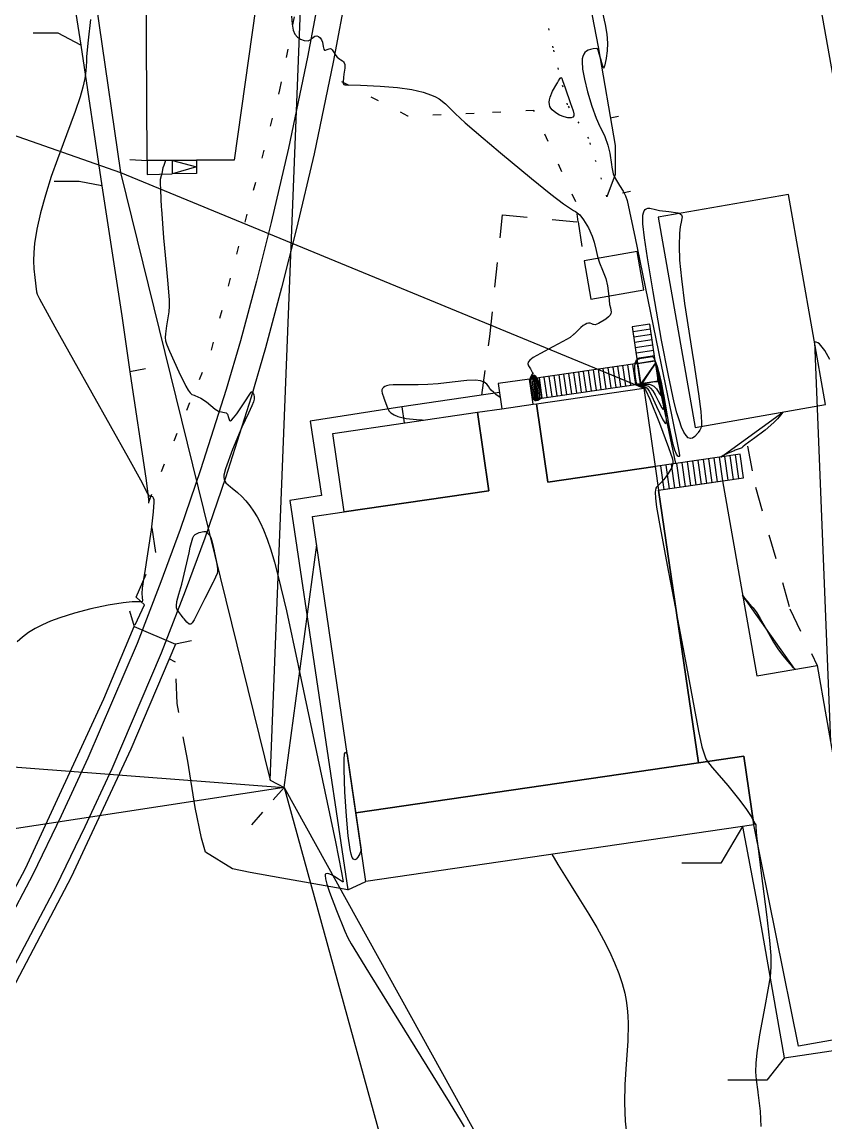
# Model space of a CAD drawing. Header units: metres. Extents: x 1233805 to 1234355, y 654698 to 655114.
# Drawn here: x 1234034.5 to 1234083.1, y 654992.7 to 655059.2 of the extents above; entities that cross this region are included whole.
import ezdxf

# ---------------------------------------------------------------- set-up
doc = ezdxf.new("R2010")
doc.units = ezdxf.units.M
for name, pattern in [('ИИDash_05_15', [2, 0.5, -1.5]), ('ИИDash_10_10', [2, 1, -1]), ('ИИDash_15_15', [3, 1.5, -1.5]), ('ИИDash_20_10', [3, 2, -1]), ('ИИDot', [1, 0, -1])]:
    doc.linetypes.add(name, pattern=pattern)
for name, color, linetype, lineweight in [('ИИ_ГОРИЗОНТАЛИ_ОСН', 32, 'Continuous', 25), ('ИИ_ГОРИЗОНТАЛИ_УТОЛЩ', 32, 'Continuous', 30), ('ИИ_ДОРОГИ_АД', 7, 'Continuous', 25), ('ИИ_ДОРОГИ_ЖД', 7, 'Continuous', 25), ('ИИ_ЛЭП_ВН', 250, 'Continuous', 25), ('ИИ_ЛЭП_НН', 250, 'Continuous', 25), ('ИИ_ОГРАДЫ', 7, 'Continuous', 25), ('ИИ_ОТКОС', 7, 'Continuous', 25), ('ИИ_ОТМЕТКИ', 7, 'Continuous', 25), ('ИИ_СООРУЖЕНИЕ', 7, 'Continuous', 25), ('ИИ_СТРОЕНИЕ', 7, 'Continuous', 25), ('ИИ_УГОДЬЯ', 7, 'Continuous', 25)]:
    doc.layers.add(name, color=color, linetype=linetype, lineweight=lineweight)

msp = doc.modelspace()

# ---------------------------------------------------------------- linework, layer by layer
at = {"layer": 'ИИ_ГОРИЗОНТАЛИ_ОСН'}
for points, elevation in [([(1234050.77, 655059.537), (1234050.807, 655059.048), (1234050.883, 655058.682), (1234050.986, 655058.443), (1234051.129, 655058.263), (1234051.312, 655058.14), (1234051.547, 655058.067), (1234051.785, 655058.048), (1234051.869, 655058.071), (1234051.95, 655058.121), (1234052.033, 655058.193), (1234052.19, 655058.316), (1234052.311, 655058.347), (1234052.407, 655058.311), (1234052.503, 655058.225), (1234052.588, 655058.099), (1234052.649, 655057.95), (1234052.697, 655057.693), (1234052.725, 655057.534), (1234052.765, 655057.471), (1234052.824, 655057.469), (1234052.928, 655057.512), (1234053.045, 655057.561), (1234053.125, 655057.569), (1234053.18, 655057.549), (1234053.233, 655057.502), (1234053.352, 655057.31), (1234053.398, 655057.227), (1234053.528, 655057.049), (1234053.686, 655056.926), (1234053.746, 655056.894), (1234053.851, 655056.834), (1234053.919, 655056.775), (1234053.966, 655056.703), (1234053.993, 655056.615), (1234053.995, 655056.396), (1234053.941, 655056.034), (1234053.907, 655055.825), (1234053.892, 655055.56), (1234053.906, 655055.468), (1234053.933, 655055.409), (1234053.993, 655055.383), (1234054.21, 655055.377), (1234054.947, 655055.363), (1234056.128, 655055.306), (1234057.17, 655055.215), (1234058.038, 655055.093), (1234058.723, 655054.942), (1234059.241, 655054.76), (1234059.472, 655054.649), (1234059.687, 655054.524), (1234060.074, 655054.231), (1234060.502, 655053.805), (1234060.657, 655053.643), (1234061.261, 655053.074), (1234062.351, 655052.152), (1234062.742, 655051.827), (1234063.401, 655051.276), (1234065.276, 655049.715), (1234066.437, 655048.773), (1234067.208, 655048.189), (1234067.806, 655047.791), (1234067.924, 655047.718), (1234068.185, 655047.512), (1234068.417, 655047.226), (1234068.719, 655046.732), (1234068.939, 655046.232), (1234069.05, 655045.87), (1234069.171, 655045.366), (1234069.256, 655045.005), (1234069.376, 655044.614), (1234069.558, 655044.175), (1234069.559, 655044.173), (1234069.762, 655043.669), (1234069.873, 655043.237), (1234069.939, 655042.614), (1234069.991, 655042.111), (1234070.04, 655041.896), (1234070.081, 655041.64), (1234070.063, 655041.549), (1234070.018, 655041.462), (1234069.914, 655041.347), (1234069.754, 655041.218), (1234069.31, 655040.952), (1234069.126, 655040.878), (1234069.027, 655040.886), (1234068.993, 655040.902), (1234068.916, 655040.938), (1234068.814, 655040.966), (1234068.716, 655040.974), (1234068.614, 655040.944), (1234068.508, 655040.901), (1234068.39, 655040.836), (1234068.244, 655040.709), (1234068.131, 655040.597), (1234068.062, 655040.528), (1234067.992, 655040.459), (1234067.841, 655040.309), (1234067.838, 655040.306), (1234067.602, 655040.112), (1234067.173, 655039.857), (1234066.571, 655039.54), (1234065.816, 655039.14), (1234065.382, 655038.889), (1234065.177, 655038.742), (1234065.068, 655038.623), (1234065.044, 655038.521), (1234065.093, 655038.4), (1234065.094, 655038.399), (1234065.203, 655038.203), (1234065.315, 655038.003), (1234065.338, 655037.962), (1234065.364, 655037.904), (1234065.361, 655037.905), (1234065.326, 655037.904), (1234065.291, 655037.872), (1234065.187, 655037.643), (1234065.173, 655037.588)], 5.5), ([(1234038.626, 655059.334), (1234038.483, 655058.089), (1234038.399, 655057.088), (1234038.383, 655056.797), (1234038.346, 655056.225), (1234038.281, 655055.758), (1234038.168, 655055.245), (1234037.999, 655054.661), (1234037.698, 655053.777), (1234037.177, 655052.367), (1234036.631, 655050.891), (1234036.262, 655049.836), (1234035.906, 655048.707), (1234035.616, 655047.64), (1234035.398, 655046.656), (1234035.258, 655045.784), (1234035.208, 655045.247), (1234035.193, 655044.741), (1234035.212, 655044.265), (1234035.269, 655043.734), (1234035.269, 655043.734), (1234035.372, 655042.869), (1234035.373, 655042.864), (1234035.409, 655042.719), (1234035.545, 655042.439), (1234036.483, 655040.744), (1234037.613, 655038.74), (1234040.938, 655032.816), (1234041.654, 655031.503), (1234042.082, 655030.672), (1234042.13, 655030.581), (1234042.177, 655030.544), (1234042.252, 655030.53), (1234042.312, 655030.522), (1234042.379, 655030.49), (1234042.424, 655030.423), (1234042.453, 655030.313), (1234042.465, 655030.159), (1234042.428, 655029.56), (1234042.29, 655028.481), (1234041.891, 655025.832), (1234041.857, 655025.616), (1234041.758, 655024.958), (1234041.738, 655024.627), (1234041.758, 655024.386), (1234041.77, 655024.209), (1234041.745, 655024.134), (1234041.702, 655024.119), (1234041.6, 655024.121), (1234041.156, 655024.12), (1234040.616, 655024.069), (1234039.694, 655023.921), (1234038.659, 655023.701), (1234037.669, 655023.446), (1234036.779, 655023.169), (1234036.219, 655022.961), (1234035.724, 655022.746), (1234035.281, 655022.516), (1234034.884, 655022.269), (1234034.525, 655022), (1234034.204, 655021.707)], 4.5), ([(1234043.167, 655050.809), (1234043.149, 655050.743), (1234043.059, 655050.508), (1234043.003, 655050.361), (1234042.968, 655050.141), (1234042.95, 655050.006), (1234042.91, 655049.887), (1234042.844, 655049.66), (1234042.833, 655049.428), (1234042.852, 655049.025), (1234042.854, 655049.006), (1234042.912, 655047.977), (1234042.918, 655047.861), (1234043.033, 655046.136), (1234043.198, 655044.45), (1234043.306, 655043.355), (1234043.379, 655042.356), (1234043.38, 655042.001), (1234043.358, 655041.665), (1234043.233, 655040.82), (1234043.155, 655040.326), (1234043.142, 655040.101), (1234043.169, 655039.907), (1234043.244, 655039.672), (1234043.403, 655039.286), (1234043.963, 655038.029), (1234044.384, 655037.167), (1234044.529, 655036.918), (1234044.648, 655036.758), (1234044.754, 655036.669), (1234044.892, 655036.613), (1234044.931, 655036.6), (1234045.3, 655036.436), (1234045.643, 655036.214), (1234045.901, 655035.996), (1234046.165, 655035.773), (1234046.357, 655035.658), (1234046.634, 655035.588), (1234046.819, 655035.545), (1234046.914, 655035.467), (1234046.975, 655035.266), (1234047.003, 655035.147), (1234047.036, 655035.091), (1234047.082, 655035.078), (1234047.146, 655035.112), (1234047.278, 655035.246), (1234047.466, 655035.488), (1234047.999, 655036.278), (1234048.214, 655036.62), (1234048.338, 655036.805), (1234048.365, 655036.825), (1234048.391, 655036.823), (1234048.452, 655036.744), (1234048.502, 655036.633), (1234048.522, 655036.514), (1234048.514, 655036.377), (1234048.477, 655036.222), (1234048.378, 655035.968), (1234048.172, 655035.529), (1234047.78, 655034.689), (1234047.22, 655033.342), (1234046.797, 655032.178), (1234046.694, 655031.779), (1234046.684, 655031.642), (1234046.699, 655031.526), (1234046.741, 655031.421), (1234046.813, 655031.319), (1234047.083, 655031.074), (1234047.184, 655030.995), (1234047.51, 655030.733), (1234047.776, 655030.49), (1234048.026, 655030.224), (1234048.261, 655029.935), (1234048.486, 655029.613), (1234048.698, 655029.263), (1234048.897, 655028.885), (1234049.084, 655028.477), (1234049.302, 655027.919), (1234049.521, 655027.272), (1234049.744, 655026.526), (1234049.974, 655025.664), (1234050.468, 655023.584), (1234051.177, 655020.288), (1234051.178, 655020.282), (1234051.22, 655020.084), (1234053.423, 655009.628), (1234053.801, 655007.761), (1234053.889, 655007.211), (1234053.865, 655007.206), (1234053.859, 655007.21), (1234053.844, 655007.217), (1234053.788, 655007.246), (1234053.616, 655007.361), (1234053.606, 655007.368), (1234053.394, 655007.503), (1234053.192, 655007.617), (1234053.039, 655007.683), (1234052.924, 655007.706), (1234052.848, 655007.686), (1234052.817, 655007.645), (1234052.803, 655007.581), (1234052.823, 655007.376), (1234052.91, 655007.054), (1234053.072, 655006.576), (1234053.496, 655005.461), (1234054.001, 655004.212), (1234054.177, 655003.819), (1234054.376, 655003.45), (1234055.427, 655001.735), (1234055.527, 655001.575), (1234060.298, 654993.891), (1234061.024, 654992.703), (1234061.199, 654992.388)], 5), ([(1234083.285, 655038.773), (1234082.983, 655039.314), (1234082.76, 655039.629), (1234082.664, 655039.727), (1234082.571, 655039.793), (1234082.475, 655039.832), (1234082.373, 655039.842), (1234082.359, 655039.841), (1234083.328, 655015.673)], 6.5), ([(1234063.38, 655036.488), (1234063.31, 655036.512), (1234063.128, 655036.66), (1234063.073, 655036.711), (1234062.99, 655036.781), (1234062.843, 655036.914), (1234062.738, 655037.051), (1234062.708, 655037.101), (1234062.574, 655037.289), (1234062.409, 655037.411), (1234062.184, 655037.49), (1234061.894, 655037.524), (1234061.37, 655037.506), (1234060.476, 655037.407), (1234059.626, 655037.309), (1234059.002, 655037.259), (1234058.428, 655037.24), (1234057.687, 655037.241), (1234056.912, 655037.237), (1234056.679, 655037.217), (1234056.508, 655037.183), (1234056.404, 655037.143), (1234056.325, 655037.09), (1234056.27, 655037.024), (1234056.239, 655036.945), (1234056.232, 655036.854), (1234056.247, 655036.747), (1234056.35, 655036.458), (1234056.356, 655036.445), (1234056.581, 655035.852), (1234056.593, 655035.811), (1234056.652, 655035.667), (1234056.777, 655035.55), (1234056.968, 655035.436), (1234057.195, 655035.338), (1234057.44, 655035.262), (1234057.699, 655035.21), (1234058.322, 655035.159), (1234058.671, 655035.134), (1234058.747, 655035.111)], 5.5), ([(1234065.186, 655037.415), (1234065.186, 655037.415)], 5.5), ([(1234066.499, 655008.87), (1234066.861, 655008.251), (1234067.666, 655006.966), (1234068.14, 655006.217), (1234068.733, 655005.257), (1234069.212, 655004.444), (1234069.625, 655003.692), (1234069.98, 655002.988), (1234070.288, 655002.311), (1234070.543, 655001.667), (1234070.747, 655001.053), (1234070.902, 655000.467), (1234070.988, 655000.028), (1234071.053, 654999.575), (1234071.096, 654999.106), (1234071.118, 654998.616), (1234071.101, 654997.573), (1234070.999, 654996.183), (1234070.907, 654994.958), (1234070.883, 654993.844), (1234070.929, 654992.73), (1234071.042, 654991.659)], 5.5)]:
    msp.add_lwpolyline(points, dxfattribs=dict(at, elevation=elevation))
for points, elevation in [([(1234066.39, 655054.073), (1234066.355, 655054.194), (1234066.345, 655054.328), (1234066.358, 655054.475), (1234066.395, 655054.634), (1234066.538, 655054.988), (1234066.793, 655055.436), (1234066.836, 655055.507), (1234066.902, 655055.617), (1234067.002, 655055.777), (1234067.055, 655055.822), (1234067.099, 655055.787), (1234067.155, 655055.649), (1234067.301, 655055.205), (1234067.622, 655054.247), (1234067.682, 655054.088), (1234067.781, 655053.813), (1234067.827, 655053.635), (1234067.83, 655053.512), (1234067.779, 655053.421), (1234067.665, 655053.381), (1234067.476, 655053.389), (1234067.239, 655053.444), (1234066.971, 655053.549), (1234066.734, 655053.685), (1234066.519, 655053.871), (1234066.444, 655053.971), (1234066.39, 655054.073)], 5.5), ([(1234071.66, 655038.706), (1234071.608, 655038.654), (1234071.604, 655038.648), (1234071.6, 655038.643), (1234071.552, 655038.543), (1234071.549, 655038.517)], 6.5), ([(1234071.668, 655038.65), (1234071.634, 655038.616), (1234071.631, 655038.611), (1234071.628, 655038.608), (1234071.596, 655038.541), (1234071.594, 655038.524)], 7), ([(1234071.677, 655038.587), (1234071.659, 655038.577), (1234071.658, 655038.575), (1234071.656, 655038.573), (1234071.645, 655038.531)], 7.5), ([(1234071.867, 655037.283), (1234071.87, 655037.282), (1234072.038, 655037.28), (1234072.058, 655037.283), (1234072.252, 655037.295), (1234072.41, 655037.28), (1234072.55, 655037.235), (1234072.67, 655037.16), (1234072.817, 655037), (1234072.982, 655036.741), (1234073.082, 655036.603), (1234073.094, 655036.648), (1234073.087, 655036.771), (1234073.009, 655037.301), (1234072.993, 655037.397), (1234072.938, 655037.752), (1234072.848, 655038.297), (1234072.811, 655038.468), (1234072.767, 655038.571), (1234072.767, 655038.572)], 7.5), ([(1234071.871, 655037.252), (1234071.885, 655037.245), (1234071.946, 655037.224), (1234072.035, 655037.221), (1234072.05, 655037.222), (1234072.198, 655037.213), (1234072.331, 655037.157), (1234072.463, 655037.046), (1234072.593, 655036.881), (1234072.741, 655036.632), (1234072.945, 655036.231), (1234073.142, 655035.852), (1234073.197, 655035.774), (1234073.233, 655035.753), (1234073.258, 655035.84), (1234073.244, 655036.078), (1234073.1, 655037.052), (1234073.087, 655037.127), (1234073.032, 655037.461), (1234072.917, 655038.11), (1234072.805, 655038.489), (1234072.769, 655038.555)], 7), ([(1234071.876, 655037.22), (1234071.913, 655037.201), (1234072.032, 655037.162), (1234072.042, 655037.162), (1234072.144, 655037.132), (1234072.25, 655037.036), (1234072.374, 655036.859), (1234072.516, 655036.602), (1234072.829, 655035.928), (1234073.209, 655035.126), (1234073.317, 655034.951), (1234073.385, 655034.903), (1234073.41, 655034.94), (1234073.422, 655035.034), (1234073.402, 655035.388), (1234073.327, 655035.957), (1234073.189, 655036.809), (1234073.181, 655036.856), (1234073.139, 655037.106), (1234072.985, 655037.923), (1234072.844, 655038.409), (1234072.765, 655038.581)], 6.5), ([(1234065.601, 655037.65), (1234065.528, 655037.737), (1234065.446, 655037.792), (1234065.367, 655037.804), (1234065.321, 655037.786), (1234065.283, 655037.746), (1234065.232, 655037.61), (1234065.231, 655037.596)], 6.5), ([(1234065.587, 655037.648), (1234065.521, 655037.728), (1234065.447, 655037.777), (1234065.375, 655037.788), (1234065.331, 655037.77), (1234065.296, 655037.73), (1234065.256, 655037.6)], 7), ([(1234065.574, 655037.646), (1234065.514, 655037.718), (1234065.447, 655037.762), (1234065.383, 655037.772), (1234065.341, 655037.754), (1234065.31, 655037.715), (1234065.283, 655037.604)], 7.5), ([(1234065.538, 655037.641), (1234065.5, 655037.698), (1234065.448, 655037.732), (1234065.398, 655037.74), (1234065.363, 655037.724), (1234065.339, 655037.686), (1234065.33, 655037.611)], 8.5), ([(1234065.525, 655037.639), (1234065.493, 655037.688), (1234065.448, 655037.718), (1234065.405, 655037.724), (1234065.375, 655037.709), (1234065.355, 655037.672), (1234065.351, 655037.614)], 9), ([(1234065.513, 655037.637), (1234065.486, 655037.678), (1234065.413, 655037.708), (1234065.387, 655037.694), (1234065.371, 655037.658), (1234065.37, 655037.617)], 9.5), ([(1234065.488, 655037.634), (1234065.472, 655037.658), (1234065.428, 655037.677), (1234065.404, 655037.632), (1234065.404, 655037.622)], 10.5), ([(1234065.476, 655037.632), (1234065.465, 655037.648), (1234065.435, 655037.661), (1234065.423, 655037.624)], 11), ([(1234065.46, 655037.63), (1234065.443, 655037.645), (1234065.444, 655037.627)], 11.5), ([(1234071.741, 655037.298), (1234071.753, 655037.284), (1234071.817, 655037.246), (1234071.849, 655037.232), (1234071.876, 655037.22)], 6.5), ([(1234071.796, 655037.306), (1234071.832, 655037.271), (1234071.863, 655037.256), (1234071.871, 655037.252)], 7), ([(1234071.838, 655037.312), (1234071.847, 655037.297), (1234071.866, 655037.284), (1234071.867, 655037.283)], 7.5), ([(1234065.436, 655036.379), (1234065.453, 655036.336), (1234065.497, 655036.302), (1234065.556, 655036.299), (1234065.648, 655036.327), (1234065.742, 655036.378), (1234065.806, 655036.433)], 6.5), ([(1234065.454, 655036.381), (1234065.469, 655036.342), (1234065.509, 655036.312), (1234065.563, 655036.308), (1234065.646, 655036.335), (1234065.731, 655036.386), (1234065.769, 655036.427)], 7), ([(1234065.471, 655036.384), (1234065.485, 655036.349), (1234065.521, 655036.321), (1234065.569, 655036.318), (1234065.644, 655036.343), (1234065.72, 655036.394), (1234065.741, 655036.423)], 7.5), ([(1234065.506, 655036.389), (1234065.517, 655036.362), (1234065.545, 655036.34), (1234065.582, 655036.338), (1234065.641, 655036.358), (1234065.698, 655036.411), (1234065.701, 655036.417)], 8.5), ([(1234065.524, 655036.391), (1234065.533, 655036.368), (1234065.589, 655036.348), (1234065.639, 655036.366), (1234065.683, 655036.415)], 9), ([(1234065.541, 655036.394), (1234065.548, 655036.375), (1234065.596, 655036.357), (1234065.637, 655036.374), (1234065.665, 655036.412)], 9.5), ([(1234065.576, 655036.399), (1234065.58, 655036.387), (1234065.609, 655036.377), (1234065.633, 655036.39), (1234065.641, 655036.408)], 10.5), ([(1234065.593, 655036.401), (1234065.596, 655036.394), (1234065.615, 655036.387), (1234065.632, 655036.398), (1234065.634, 655036.407)], 11), ([(1234065.616, 655036.405), (1234065.622, 655036.397), (1234065.63, 655036.406), (1234065.63, 655036.407)], 11.5), ([(1234080.454, 655035.601), (1234080.329, 655035.426), (1234080.138, 655035.2), (1234079.916, 655034.97), (1234079.384, 655034.505), (1234078.675, 655033.981), (1234078.614, 655033.938), (1234078.186, 655033.626), (1234078.036, 655033.493), (1234078.035, 655033.493), (1234078.002, 655033.448), (1234077.986, 655033.435), (1234077.932, 655033.412), (1234077.521, 655033.267), (1234077.52, 655033.266), (1234077.144, 655033.124), (1234076.858, 655032.982), (1234076.708, 655032.879)], 6.5), ([(1234044.123, 655023.306), (1234044.06, 655023.383), (1234043.942, 655023.536), (1234043.874, 655023.651), (1234043.835, 655023.767), (1234043.822, 655023.892), (1234043.855, 655024.141), (1234043.977, 655024.587), (1234044.144, 655025.187), (1234044.585, 655027.088), (1234044.662, 655027.434), (1234044.808, 655027.997), (1234044.871, 655028.115), (1234044.961, 655028.196), (1234045.207, 655028.31), (1234045.489, 655028.38), (1234045.597, 655028.373), (1234045.67, 655028.316), (1234045.692, 655028.293), (1234045.723, 655028.264), (1234045.825, 655028.153), (1234045.9, 655028.018), (1234045.988, 655027.74), (1234046.105, 655027.209), (1234046.106, 655027.203), (1234046.108, 655027.196), (1234046.243, 655026.522), (1234046.305, 655026.125), (1234046.311, 655025.968), (1234046.288, 655025.839), (1234046.087, 655025.403), (1234046.047, 655025.325), (1234045.548, 655024.329), (1234045.086, 655023.407), (1234044.895, 655023.038), (1234044.78, 655022.856), (1234044.689, 655022.774), (1234044.597, 655022.776), (1234044.451, 655022.894), (1234044.287, 655023.091), (1234044.229, 655023.168), (1234044.123, 655023.306)], 4.5), ([(1234078.026, 655024.541), (1234078.147, 655024.34), (1234078.398, 655024.057), (1234078.671, 655023.756), (1234078.888, 655023.464), (1234079.091, 655023.129), (1234079.384, 655022.594), (1234079.889, 655021.692), (1234080.151, 655021.289), (1234080.434, 655020.899), (1234080.732, 655020.533), (1234081.028, 655020.211), (1234081.171, 655020.07), (1234081.187, 655020.053)], 6.5), ([(1234054.99, 655009.115), (1234054.895, 655008.9), (1234054.785, 655008.698), (1234054.689, 655008.576), (1234054.602, 655008.532), (1234054.522, 655008.566), (1234054.448, 655008.681), (1234054.38, 655008.877), (1234054.318, 655009.158), (1234054.203, 655009.983), (1234054.095, 655011.174), (1234054.003, 655012.643), (1234053.954, 655013.986), (1234053.954, 655014.593), (1234053.985, 655014.934), (1234054.012, 655015.01), (1234054.046, 655015.031), (1234054.09, 655014.999), (1234054.144, 655014.919)], 5)]:
    msp.add_lwpolyline(points, close=True, dxfattribs=dict(at, elevation=elevation))
at = {"layer": 'ИИ_ГОРИЗОНТАЛИ_УТОЛЩ', "elevation": 6}
msp.add_lwpolyline([(1234069.554, 655059.737), (1234069.722, 655059.035), (1234069.822, 655058.439), (1234069.864, 655057.905), (1234069.849, 655057.437), (1234069.775, 655056.982), (1234069.775, 655056.981), (1234069.677, 655056.517), (1234069.672, 655056.493), (1234069.648, 655056.395), (1234069.638, 655056.388), (1234069.623, 655056.41), (1234069.57, 655056.564), (1234069.461, 655056.94), (1234069.35, 655057.319), (1234069.293, 655057.488), (1234069.255, 655057.547), (1234069.179, 655057.567), (1234068.988, 655057.552), (1234068.83, 655057.524), (1234068.703, 655057.48), (1234068.593, 655057.416), (1234068.503, 655057.332), (1234068.43, 655057.226), (1234068.376, 655057.098), (1234068.342, 655056.95), (1234068.326, 655056.781), (1234068.355, 655056.327), (1234068.465, 655055.719), (1234068.655, 655054.966), (1234068.918, 655054.095), (1234069.171, 655053.375), (1234069.409, 655052.863), (1234069.419, 655052.844), (1234069.705, 655052.249), (1234069.888, 655051.735), (1234070.001, 655051.24), (1234070.105, 655050.565), (1234070.128, 655050.398), (1234070.207, 655049.991), (1234070.337, 655049.693), (1234070.592, 655049.285), (1234070.808, 655048.945), (1234070.955, 655048.665), (1234071.055, 655048.393), (1234071.538, 655046.104), (1234071.658, 655045.518), (1234073.112, 655038.451), (1234073.734, 655035.428), (1234074.177, 655033.236), (1234074.217, 655032.97), (1234074.213, 655032.925), (1234074.193, 655032.912), (1234074.149, 655032.913), (1234074.108, 655032.937), (1234074.024, 655033.061), (1234073.934, 655033.293), (1234073.839, 655033.633), (1234073.597, 655034.779), (1234073.263, 655036.655), (1234073.248, 655036.745), (1234073.131, 655037.41), (1234073.053, 655037.736), (1234072.882, 655038.334), (1234072.752, 655038.723), (1234072.691, 655038.854), (1234072.632, 655038.92), (1234072.56, 655038.94), (1234072.432, 655038.927), (1234071.79, 655038.812), (1234071.653, 655038.763), (1234071.583, 655038.693), (1234071.577, 655038.685), (1234071.572, 655038.678), (1234071.508, 655038.545), (1234071.486, 655038.357), (1234071.503, 655038.055), (1234071.561, 655037.589), (1234071.599, 655037.371), (1234071.652, 655037.291), (1234071.797, 655037.223), (1234071.88, 655037.189), (1234071.969, 655037.138), (1234072.029, 655037.103), (1234072.034, 655037.102), (1234072.087, 655037.059), (1234072.161, 655036.938), (1234072.414, 655036.382), (1234073, 655034.932), (1234073.556, 655033.466), (1234073.782, 655032.78), (1234073.819, 655032.6), (1234073.816, 655032.481), (1234073.743, 655032.257), (1234073.657, 655032.095), (1234073.525, 655031.886), (1234073.487, 655031.826), (1234073.475, 655031.808), (1234073.343, 655031.615), (1234073.247, 655031.51), (1234073.205, 655031.467), (1234073.117, 655031.361), (1234073.09, 655031.328), (1234072.884, 655031.118), (1234072.878, 655031.113), (1234072.821, 655031.06), (1234072.784, 655030.992), (1234072.748, 655030.765), (1234072.761, 655030.385), (1234072.826, 655029.844), (1234073.035, 655028.618), (1234073.473, 655026.344), (1234073.959, 655023.832), (1234074.631, 655020.222), (1234075.368, 655016.308), (1234075.572, 655015.366), (1234075.734, 655014.816), (1234075.813, 655014.63), (1234075.904, 655014.47), (1234076.189, 655014.114), (1234076.198, 655014.104), (1234077.123, 655013.031), (1234077.785, 655012.224), (1234078.22, 655011.637), (1234078.573, 655011.086), (1234078.585, 655011.066), (1234078.693, 655010.886), (1234078.792, 655010.717), (1234078.819, 655010.64), (1234078.828, 655010.518), (1234078.828, 655010.508), (1234078.87, 655009.972), (1234079, 655008.89), (1234079.151, 655007.734), (1234079.473, 655005.233), (1234079.654, 655003.651), (1234079.726, 655002.748), (1234079.736, 655002.072), (1234079.687, 655001.462), (1234079.558, 655000.668), (1234079.369, 654999.668), (1234079.051, 654997.95), (1234078.878, 654996.86), (1234078.814, 654996.244), (1234078.801, 654995.726), (1234078.836, 654995.227), (1234078.935, 654994.501), (1234078.94, 654994.468), (1234079.082, 654993.336), (1234079.114, 654992.861), (1234079.123, 654992.417)], dxfattribs=at)
at = {"layer": 'ИИ_ГОРИЗОНТАЛИ_УТОЛЩ'}
for points, elevation in [([(1234075.369, 655036.705), (1234075.511, 655035.639), (1234075.551, 655034.99), (1234075.537, 655034.785), (1234075.502, 655034.626), (1234075.444, 655034.499), (1234075.34, 655034.356), (1234075.322, 655034.333), (1234075.302, 655034.308), (1234075.138, 655034.117), (1234075.003, 655034.019), (1234074.87, 655033.994), (1234074.739, 655034.045), (1234074.606, 655034.177), (1234074.473, 655034.39), (1234074.34, 655034.684), (1234074.205, 655035.061), (1234074.059, 655035.559), (1234073.9, 655036.184), (1234073.542, 655037.819), (1234073.133, 655039.951), (1234072.62, 655042.865), (1234072.271, 655044.922), (1234072.089, 655046.135), (1234072.003, 655046.972), (1234071.994, 655047.272), (1234072.007, 655047.505), (1234072.034, 655047.647), (1234072.076, 655047.758), (1234072.134, 655047.839), (1234072.209, 655047.891), (1234072.298, 655047.916), (1234072.411, 655047.918), (1234072.757, 655047.851), (1234073.011, 655047.793), (1234073.571, 655047.715), (1234074.116, 655047.633), (1234074.259, 655047.581), (1234074.341, 655047.514), (1234074.368, 655047.409), (1234074.335, 655047.201), (1234074.33, 655047.179), (1234074.259, 655046.793), (1234074.214, 655046.405), (1234074.186, 655045.652), (1234074.22, 655044.78), (1234074.328, 655043.646), (1234074.518, 655042.172), (1234074.972, 655039.207), (1234075.073, 655038.583), (1234075.369, 655036.705)], 6), ([(1234071.863, 655037.314), (1234071.863, 655037.314), (1234072.04, 655037.339), (1234072.07, 655037.344), (1234072.748, 655037.438), (1234072.93, 655037.453), (1234072.93, 655037.453), (1234072.911, 655037.59), (1234072.899, 655037.668), (1234072.859, 655037.946), (1234072.78, 655038.484), (1234072.758, 655038.61), (1234072.731, 655038.661), (1234072.682, 655038.677), (1234072.573, 655038.667), (1234071.866, 655038.565), (1234071.866, 655038.565), (1234071.866, 655038.565), (1234071.686, 655038.539), (1234071.684, 655038.538), (1234071.684, 655038.538), (1234071.684, 655038.538), (1234071.684, 655038.536), (1234071.714, 655038.329), (1234071.832, 655037.517), (1234071.853, 655037.375), (1234071.862, 655037.322), (1234071.863, 655037.314), (1234071.863, 655037.314)], 8), ([(1234065.865, 655036.711), (1234065.78, 655037.199), (1234065.684, 655037.521), (1234065.616, 655037.65), (1234065.535, 655037.747), (1234065.446, 655037.806), (1234065.36, 655037.819), (1234065.312, 655037.802), (1234065.271, 655037.763), (1234065.209, 655037.626), (1234065.199, 655037.526), (1234065.225, 655037.318), (1234065.225, 655037.317), (1234065.225, 655037.315), (1234065.359, 655036.531), (1234065.397, 655036.406), (1234065.437, 655036.33), (1234065.485, 655036.293), (1234065.55, 655036.289), (1234065.65, 655036.319), (1234065.753, 655036.37), (1234065.836, 655036.426), (1234065.878, 655036.477), (1234065.885, 655036.558), (1234065.865, 655036.711)], 6), ([(1234065.738, 655036.948), (1234065.674, 655037.326), (1234065.606, 655037.557), (1234065.507, 655037.708), (1234065.448, 655037.747), (1234065.39, 655037.756), (1234065.352, 655037.739), (1234065.324, 655037.7), (1234065.299, 655037.559), (1234065.348, 655037.088), (1234065.349, 655037.082), (1234065.35, 655037.074), (1234065.449, 655036.49), (1234065.501, 655036.355), (1234065.533, 655036.331), (1234065.576, 655036.328), (1234065.642, 655036.351), (1234065.709, 655036.403), (1234065.757, 655036.487), (1234065.773, 655036.606), (1234065.763, 655036.76), (1234065.738, 655036.948)], 8), ([(1234065.61, 655037.184), (1234065.567, 655037.457), (1234065.529, 655037.592), (1234065.479, 655037.668), (1234065.42, 655037.693), (1234065.399, 655037.679), (1234065.387, 655037.645), (1234065.389, 655037.493), (1234065.472, 655036.859), (1234065.473, 655036.848), (1234065.475, 655036.834), (1234065.538, 655036.449), (1234065.564, 655036.381), (1234065.602, 655036.367), (1234065.635, 655036.382), (1234065.665, 655036.435), (1234065.679, 655036.548), (1234065.669, 655036.736), (1234065.642, 655036.963), (1234065.61, 655037.184)], 10), ([(1234065.483, 655037.421), (1234065.483, 655037.421), (1234065.452, 655037.627), (1234065.451, 655037.629), (1234065.479, 655037.426), (1234065.597, 655036.615), (1234065.597, 655036.614), (1234065.597, 655036.613), (1234065.628, 655036.408), (1234065.629, 655036.406), (1234065.628, 655036.414), (1234065.621, 655036.467), (1234065.601, 655036.61), (1234065.564, 655036.865), (1234065.52, 655037.165), (1234065.483, 655037.42), (1234065.483, 655037.421)], 12)]:
    msp.add_lwpolyline(points, close=True, dxfattribs=dict(at, elevation=elevation))
at = {"layer": 'ИИ_ДОРОГИ_АД'}
for points in [[(1234034.77, 655079.923), (1234035.365, 655075.728), (1234035.82, 655072.702), (1234036.105, 655070.84), (1234037.015, 655064.297), (1234038.056, 655057.773), (1234039.325, 655049.267), (1234040.529, 655041.426), (1234041.034, 655037.892), (1234041.984, 655031.606), (1234042.147, 655030.168)], [(1234041.007, 655050.857), (1234042.054, 655050.804)], [(1234072.927, 655037.47), (1234073.977, 655032.481)], [(1234063.337, 655036.782), (1234057.442, 655035.915), (1234051.903, 655035.052), (1234052.592, 655030.566), (1234050.683, 655030.254), (1234054.169, 655006.725), (1234055.266, 655007.224)], [(1234057.442, 655035.915), (1234057.588, 655034.942)], [(1234054.169, 655006.725), (1234050.191, 655007.428), (1234048.278, 655007.761), (1234047.22, 655007.979), (1234045.581, 655008.988), (1234045.336, 655009.847), (1234044.965, 655011.697), (1234044.513, 655014.495)], [(1234078.011, 655010.556), (1234078.879, 655005.97), (1234080.543, 654996.555), (1234086.892, 654997.507)]]:
    msp.add_lwpolyline(points, dxfattribs=at)
at = {"layer": 'ИИ_ДОРОГИ_АД', "linetype": 'ИИDash_15_15'}
for points in [[(1234042.054, 655050.804), (1234042.05, 655049.965), (1234043.592, 655050.008)], [(1234062.277, 655036.626), (1234062.752, 655040.168), (1234063.527, 655047.521), (1234068.09, 655047.095), (1234068.455, 655044.742)], [(1234041.959, 655038.211), (1234041.013, 655038.037)], [(1234078.317, 655033.529), (1234078.797, 655031.069), (1234080.883, 655023.706), (1234082.519, 655020.286)], [(1234041.34, 655022.741), (1234041.891, 655023.957), (1234041.398, 655024.416), (1234042.575, 655027.12), (1234042.147, 655030.168)], [(1234044.513, 655014.495), (1234043.861, 655017.985), (1234043.769, 655020.473), (1234043.387, 655020.686)]]:
    msp.add_lwpolyline(points, dxfattribs=at)
at = {"layer": 'ИИ_ДОРОГИ_ЖД'}
for points in [[(1234056.152, 655090.279), (1234056.062, 655089.275), (1234055.615, 655084.179), (1234055.165, 655079.657), (1234054.857, 655077.009), (1234054.516, 655074.437), (1234053.832, 655069.277), (1234053.079, 655064.329), (1234052.571, 655061.448), (1234051.749, 655057.051), (1234050.602, 655051.543), (1234049.552, 655047.065), (1234048.652, 655043.505), (1234047.689, 655039.912), (1234046.819, 655036.964), (1234045.284, 655032.11), (1234044.047, 655028.5), (1234042.878, 655025.33), (1234041.443, 655021.619), (1234038.471, 655014.674), (1234036.868, 655011.194), (1234035.143, 655007.649), (1234031.874, 655001.443)], [(1234057.722, 655090.102), (1234057.636, 655089.135), (1234057.188, 655084.032), (1234056.736, 655079.488), (1234056.425, 655076.814), (1234056.083, 655074.229), (1234055.396, 655069.054), (1234054.638, 655064.073), (1234054.125, 655061.166), (1234053.299, 655056.745), (1234052.145, 655051.201), (1234051.087, 655046.691), (1234050.181, 655043.107), (1234049.21, 655039.484), (1234048.33, 655036.502), (1234046.785, 655031.616), (1234045.536, 655027.97), (1234044.356, 655024.771), (1234042.907, 655021.023), (1234039.915, 655014.032), (1234038.296, 655010.518), (1234036.553, 655006.935), (1234033.26, 655000.684)], [(1234077.367, 655090.202), (1234079.02, 655080.832), (1234081.132, 655069.009), (1234087.403, 655033.927), (1234090.444, 655017.578), (1234091.224, 655013.432), (1234093.249, 655002.303)], [(1234040.983, 655023.593), (1234041.277, 655022.634)], [(1234044.743, 655021.777), (1234043.762, 655021.571)]]:
    msp.add_lwpolyline(points, dxfattribs=at)
msp.add_lwpolyline([(1234031.517, 655002.042), (1234034.712, 655008), (1234039.444, 655018.258), (1234041.277, 655022.634), (1234043.762, 655021.571), (1234041.078, 655015.231), (1234037.469, 655007.492), (1234033.928, 655000.738)], close=True, dxfattribs=at)
at = {"layer": 'ИИ_ЛЭП_ВН', "elevation": -11.67}
msp.add_lwpolyline([(1234018.974, 655086.689), (1234017.695, 655058.052), (1234015.433, 655015.566), (1234050.337, 655012.908), (1234071.226, 654975.124), (1234078.323, 654925.625), (1234104.321, 654887.734)], dxfattribs=at)
at = {"layer": 'ИИ_ЛЭП_ВН', "linetype": 'ИИDash_10_10', "elevation": -11.67}
msp.add_lwpolyline([(1234050.337, 655012.908), (1234047.813, 655010.045)], dxfattribs=at)
at = {"layer": 'ИИ_ЛЭП_НН', "elevation": -11.67}
for points in [[(1234035.202, 655086.213), (1234040.454, 655050.088)], [(1234049.488, 655013.35), (1234051.827, 655072.756)], [(1234017.695, 655058.052), (1234040.454, 655050.088), (1234072.05, 655037.05)], [(1234040.454, 655050.088), (1234049.488, 655013.35)], [(1234050.337, 655012.908), (1234052.301, 655027.566)], [(1234049.488, 655013.35), (1234050.337, 655012.908)], [(1234050.337, 655012.908), (1234005.373, 655006.022), (1234002.093, 655011.062)], [(1234050.337, 655012.908), (1234061.37, 654972.781)]]:
    msp.add_lwpolyline(points, dxfattribs=at)
at = {"layer": 'ИИ_ОГРАДЫ'}
for points in [[(1234070.524, 655053.473), (1234070.034, 655053.373)], [(1234071.263, 655048.927), (1234070.773, 655048.826)]]:
    msp.add_lwpolyline(points, dxfattribs=at)
at = {"layer": 'ИИ_ОТКОС', "color": 33, "linetype": 'ИИDot', "elevation": 5.661}
msp.add_lwpolyline([(1234069.83, 655048.619), (1234068.731, 655052.136), (1234067.45, 655054.171), (1234066.577, 655057.615), (1234065.821, 655061.152), (1234065.359, 655064.082), (1234065.029, 655066.927), (1234065.149, 655069.145), (1234066.215, 655071.026)], dxfattribs=at)
at = {"layer": 'ИИ_ОТКОС', "elevation": 6.143}
msp.add_lwpolyline([(1234066.215, 655071.026), (1234067.533, 655066.865), (1234069.295, 655057.68), (1234070.327, 655051.717), (1234070.318, 655049.959), (1234069.83, 655048.619)], dxfattribs=at)
at = {"layer": 'ИИ_ОТМЕТКИ'}
for points, elevation in [([(1234038.056, 655057.772), (1234036.671, 655058.496), (1234035.166, 655058.496)], 4.447), ([(1234039.325, 655049.265), (1234037.94, 655049.535), (1234036.435, 655049.535)], 4.638), ([(1234078.011, 655010.556), (1234076.711, 655008.327), (1234074.348, 655008.327)], 5.938), ([(1234080.543, 654996.554), (1234079.488, 654995.209), (1234077.125, 654995.209)], 6.111)]:
    msp.add_lwpolyline(points, dxfattribs=dict(at, elevation=elevation))
at = {"layer": 'ИИ_СООРУЖЕНИЕ'}
msp.add_lwpolyline([(1234068.455, 655044.742), (1234068.863, 655042.42), (1234072.061, 655042.982), (1234071.654, 655045.304)], close=True, dxfattribs=at)
at = {"layer": 'ИИ_СТРОЕНИЕ'}
for points in [[(1234042.054, 655050.804), (1234041.999, 655061.721), (1234041.99, 655063.479), (1234041.953, 655070.817), (1234050.128, 655070.859), (1234047.306, 655050.83), (1234045.034, 655050.819), (1234043.588, 655050.811), (1234042.054, 655050.804)], [(1234045.034, 655050.819), (1234045.038, 655050.016), (1234043.592, 655050.008), (1234043.588, 655050.811), (1234045.034, 655050.819)], [(1234072.928, 655047.375), (1234075.157, 655034.672), (1234083.024, 655036.052), (1234080.796, 655048.755), (1234072.928, 655047.375)], [(1234071.685, 655038.537), (1234072.749, 655038.692), (1234072.425, 655040.914), (1234071.361, 655040.759), (1234071.685, 655038.537)], [(1234071.863, 655037.315), (1234071.685, 655038.537), (1234065.161, 655037.586), (1234065.339, 655036.364), (1234071.863, 655037.315)], [(1234072.927, 655037.47), (1234071.863, 655037.315), (1234071.685, 655038.537), (1234072.749, 655038.692), (1234072.927, 655037.47)], [(1234065.161, 655037.586), (1234063.258, 655037.321), (1234063.48, 655035.801), (1234065.381, 655036.078), (1234065.339, 655036.364), (1234065.161, 655037.586)], [(1234065.567, 655036.105), (1234072.05, 655037.05), (1234072.742, 655032.301), (1234066.259, 655031.356), (1234065.567, 655036.105)], [(1234052.05, 655029.286), (1234053.956, 655029.563), (1234062.705, 655030.839), (1234062.013, 655035.587), (1234063.48, 655035.801), (1234065.381, 655036.078), (1234065.567, 655036.105), (1234066.259, 655031.356), (1234072.742, 655032.301), (1234072.95, 655030.875), (1234075.353, 655014.388), (1234054.661, 655011.372), (1234052.05, 655029.286)], [(1234062.013, 655035.587), (1234062.705, 655030.839), (1234053.956, 655029.563), (1234053.264, 655034.312), (1234062.013, 655035.587)], [(1234072.742, 655032.301), (1234072.95, 655030.875), (1234078.083, 655031.623), (1234077.875, 655033.05), (1234072.742, 655032.301)], [(1234082.519, 655020.286), (1234084.698, 655007.861), (1234084.864, 655006.915), (1234086.402, 654998.15), (1234081.411, 654997.274), (1234078.703, 655010.657), (1234078.098, 655014.805), (1234075.353, 655014.388), (1234072.95, 655030.875), (1234076.816, 655031.438), (1234078.884, 655019.649), (1234082.519, 655020.286)], [(1234054.661, 655011.372), (1234075.353, 655014.388), (1234078.098, 655014.805), (1234078.703, 655010.657), (1234055.266, 655007.224), (1234054.661, 655011.372)]]:
    msp.add_lwpolyline(points, close=True, dxfattribs=at)
at = {"layer": 'ИИ_СТРОЕНИЕ', "linetype": 'ИИDash_20_10'}
msp.add_lwpolyline([(1234043.588, 655050.811), (1234045.036, 655050.417), (1234043.592, 655050.008)], dxfattribs=at)
at = {"layer": 'ИИ_СТРОЕНИЕ'}
for points in [[(1234071.404, 655040.467), (1234072.468, 655040.622)], [(1234071.45, 655040.145), (1234072.515, 655040.3)], [(1234071.497, 655039.823), (1234072.562, 655039.979)], [(1234071.544, 655039.502), (1234072.609, 655039.657)], [(1234071.591, 655039.18), (1234072.655, 655039.335)], [(1234071.638, 655038.859), (1234072.702, 655039.014)], [(1234069.488, 655036.969), (1234069.31, 655038.191)], [(1234069.785, 655037.012), (1234069.607, 655038.234)], [(1234070.082, 655037.056), (1234069.904, 655038.277)], [(1234070.379, 655037.099), (1234070.201, 655038.321)], [(1234070.675, 655037.142), (1234070.497, 655038.364)], [(1234070.972, 655037.186), (1234070.794, 655038.407)], [(1234071.269, 655037.229), (1234071.091, 655038.45)], [(1234071.566, 655037.272), (1234071.388, 655038.494)], [(1234065.629, 655036.407), (1234065.451, 655037.628)], [(1234065.926, 655036.45), (1234065.748, 655037.672)], [(1234066.223, 655036.493), (1234066.044, 655037.715)], [(1234066.519, 655036.536), (1234066.341, 655037.758)], [(1234066.816, 655036.58), (1234066.638, 655037.801)], [(1234067.113, 655036.623), (1234066.935, 655037.845)], [(1234067.41, 655036.666), (1234067.232, 655037.888)], [(1234067.707, 655036.71), (1234067.529, 655037.931)], [(1234068.004, 655036.753), (1234067.826, 655037.974)], [(1234068.301, 655036.796), (1234068.122, 655038.018)], [(1234068.597, 655036.839), (1234068.419, 655038.061)], [(1234068.894, 655036.883), (1234068.716, 655038.104)], [(1234069.191, 655036.926), (1234069.013, 655038.148)], [(1234076.923, 655032.911), (1234077.131, 655031.484)], [(1234077.245, 655032.958), (1234077.453, 655031.531)], [(1234077.566, 655033.005), (1234077.774, 655031.578)], [(1234073.064, 655032.348), (1234073.272, 655030.922)], [(1234073.386, 655032.395), (1234073.594, 655030.969)], [(1234073.707, 655032.442), (1234073.915, 655031.015)], [(1234074.029, 655032.489), (1234074.237, 655031.062)], [(1234074.35, 655032.536), (1234074.558, 655031.109)], [(1234074.672, 655032.583), (1234074.88, 655031.156)], [(1234074.994, 655032.63), (1234075.202, 655031.203)], [(1234075.315, 655032.676), (1234075.523, 655031.25)], [(1234075.637, 655032.723), (1234075.845, 655031.297)], [(1234075.958, 655032.77), (1234076.166, 655031.344)], [(1234076.28, 655032.817), (1234076.488, 655031.39)], [(1234076.602, 655032.864), (1234076.81, 655031.437)]]:
    msp.add_lwpolyline(points, dxfattribs=at)
at = {"layer": 'ИИ_УГОДЬЯ', "linetype": 'ИИDash_05_15'}
for points in [[(1234042.147, 655030.168), (1234045.946, 655039.34), (1234050.079, 655055.077), (1234051.334, 655061.375)], [(1234068.09, 655047.095), (1234067.946, 655048.309), (1234065.422, 655053.834), (1234061.814, 655053.648), (1234057.808, 655053.489), (1234053.127, 655055.921)]]:
    msp.add_lwpolyline(points, dxfattribs=at)

doc.saveas('drawing.dxf')
